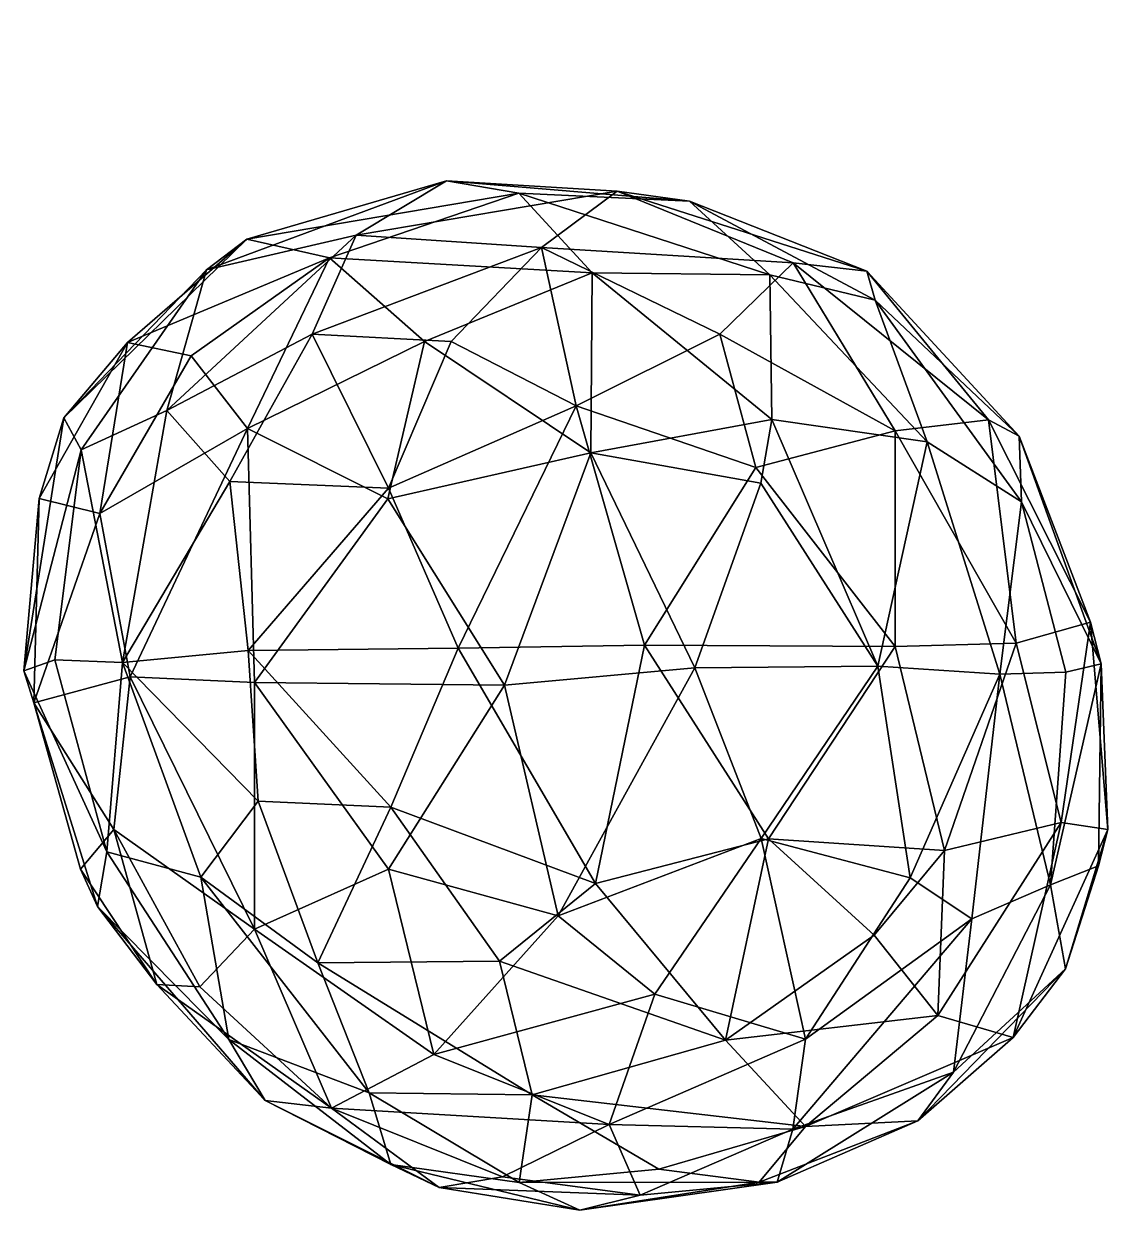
# Model space of a CAD drawing. Extents: x 373697 to 374058, y 6959904 to 6960301.
# Drawn here: x 373857.99 to 373882.79, y 6960087.86 to 6960114.61 of the extents above; entities that cross this region are included whole.
import ezdxf

# ---------------------------------------------------------------- set-up
doc = ezdxf.new("R2010")
doc.units = 0
doc.layers.add('Bht_Fk', color=7, linetype='CONTINUOUS')

msp = doc.modelspace()

# ---------------------------------------------------------------- linework, layer by layer
at = {"layer": 'Bht_Fk'}
for points in [[(373886.235, 6960114.399, 64.731), (373885.019, 6960118.866, 62.936), (373882.125, 6960118.083, 62.945)], [(373883.159, 6960115.359, 67.208), (373884.027, 6960113.979, 65.725), (373879.95, 6960118.271, 64.742)], [(373884.027, 6960113.979, 65.725), (373881.415, 6960116.789, 63.842), (373879.95, 6960118.271, 64.742)], [(373882.125, 6960118.083, 62.945), (373881.415, 6960116.789, 63.842), (373886.235, 6960114.399, 64.731)], [(373884.027, 6960113.979, 65.725), (373886.235, 6960114.399, 64.731), (373881.415, 6960116.789, 63.842)], [(373865.485, 6960109.846, 107.84), (373862.108, 6960109.059, 105.085), (373867.519, 6960111.065, 106.676)], [(373862.108, 6960109.059, 105.085), (373863.017, 6960109.75, 103.562), (373867.519, 6960111.065, 106.676)], [(373863.017, 6960109.75, 103.562), (373869.15, 6960110.786, 105.491), (373867.519, 6960111.065, 106.676)], [(373871.363, 6960110.834, 109.423), (373865.485, 6960109.846, 107.84), (373867.519, 6960111.065, 106.676)], [(373872.997, 6960110.609, 108.236), (373871.363, 6960110.834, 109.423), (373867.519, 6960111.065, 106.676)], [(373869.15, 6960110.786, 105.491), (373872.997, 6960110.609, 108.236), (373867.519, 6960111.065, 106.676)], [(373869.15, 6960110.786, 105.491), (373863.017, 6960109.75, 103.562), (373864.879, 6960109.329, 102.344)], [(373870.798, 6960108.995, 104.108), (373869.15, 6960110.786, 105.491), (373864.879, 6960109.329, 102.344)], [(373865.485, 6960109.846, 107.84), (373871.363, 6960110.834, 109.423), (373869.661, 6960109.564, 110.722)], [(373872.997, 6960110.609, 108.236), (373869.15, 6960110.786, 105.491), (373874.807, 6960108.945, 107.029)], [(373869.15, 6960110.786, 105.491), (373870.798, 6960108.995, 104.108), (373874.807, 6960108.945, 107.029)], [(373871.363, 6960110.834, 109.423), (373875.329, 6960109.217, 112.255), (373869.661, 6960109.564, 110.722)], [(373871.363, 6960110.834, 109.423), (373876.991, 6960109.034, 111.027), (373875.329, 6960109.217, 112.255)], [(373872.997, 6960110.609, 108.236), (373876.991, 6960109.034, 111.027), (373871.363, 6960110.834, 109.423)], [(373876.991, 6960109.034, 111.027), (373872.997, 6960110.609, 108.236), (373877.174, 6960108.378, 109.379)], [(373874.807, 6960108.945, 107.029), (373877.174, 6960108.378, 109.379), (373872.997, 6960110.609, 108.236)], [(373865.485, 6960109.846, 107.84), (373864.49, 6960107.608, 108.766), (373861.215, 6960105.889, 106.433)], [(373862.108, 6960109.059, 105.085), (373865.485, 6960109.846, 107.84), (373861.215, 6960105.889, 106.433)], [(373864.49, 6960107.608, 108.766), (373865.485, 6960109.846, 107.84), (373869.661, 6960109.564, 110.722)], [(373863.017, 6960109.75, 103.562), (373862.108, 6960109.059, 105.085), (373858.898, 6960105.723, 102.38)], [(373863.017, 6960109.75, 103.562), (373858.898, 6960105.723, 102.38), (373860.328, 6960107.425, 101.45)], [(373863.017, 6960109.75, 103.562), (373860.328, 6960107.425, 101.45), (373864.879, 6960109.329, 102.344)], [(373867.623, 6960107.445, 110.948), (373864.49, 6960107.608, 108.766), (373869.661, 6960109.564, 110.722)], [(373870.443, 6960105.993, 112.827), (373867.623, 6960107.445, 110.948), (373869.661, 6960109.564, 110.722)], [(373875.329, 6960109.217, 112.255), (373873.678, 6960107.611, 113.291), (373869.661, 6960109.564, 110.722)], [(373873.678, 6960107.611, 113.291), (373870.443, 6960105.993, 112.827), (373869.661, 6960109.564, 110.722)], [(373860.328, 6960107.425, 101.45), (373861.766, 6960107.121, 100.518), (373864.879, 6960109.329, 102.344)], [(373861.766, 6960107.121, 100.518), (373863.031, 6960105.483, 99.765), (373864.879, 6960109.329, 102.344)], [(373863.031, 6960105.483, 99.765), (373867.023, 6960107.442, 101.477), (373864.879, 6960109.329, 102.344)], [(373867.023, 6960107.442, 101.477), (373870.798, 6960108.995, 104.108), (373864.879, 6960109.329, 102.344)], [(373858.898, 6960105.723, 102.38), (373862.108, 6960109.059, 105.085), (373859.289, 6960105.006, 104.165)], [(373859.289, 6960105.006, 104.165), (373862.108, 6960109.059, 105.085), (373861.215, 6960105.889, 106.433)], [(373873.678, 6960107.611, 113.291), (373875.329, 6960109.217, 112.255), (373877.631, 6960105.432, 114.709)], [(373877.631, 6960105.432, 114.709), (373875.329, 6960109.217, 112.255), (373879.733, 6960105.682, 113.808)], [(373875.329, 6960109.217, 112.255), (373876.991, 6960109.034, 111.027), (373879.733, 6960105.682, 113.808)], [(373876.991, 6960109.034, 111.027), (373880.418, 6960105.308, 111.812), (373879.733, 6960105.682, 113.808)], [(373876.991, 6960109.034, 111.027), (373877.174, 6960108.378, 109.379), (373880.418, 6960105.308, 111.812)], [(373870.798, 6960108.995, 104.108), (373867.023, 6960107.442, 101.477), (373870.768, 6960104.935, 102.113)], [(373874.847, 6960105.687, 104.99), (373870.798, 6960108.995, 104.108), (373870.768, 6960104.935, 102.113)], [(373874.807, 6960108.945, 107.029), (373870.798, 6960108.995, 104.108), (373874.847, 6960105.687, 104.99)], [(373877.174, 6960108.378, 109.379), (373874.807, 6960108.945, 107.029), (373878.35, 6960105.182, 108.034)], [(373874.807, 6960108.945, 107.029), (373874.847, 6960105.687, 104.99), (373878.35, 6960105.182, 108.034)], [(373877.174, 6960108.378, 109.379), (373880.473, 6960103.828, 110.203), (373880.418, 6960105.308, 111.812)], [(373878.35, 6960105.182, 108.034), (373880.473, 6960103.828, 110.203), (373877.174, 6960108.378, 109.379)], [(373860.328, 6960107.425, 101.45), (373858.898, 6960105.723, 102.38), (373858.339, 6960103.908, 100.691)], [(373859.704, 6960103.567, 99.435), (373860.328, 6960107.425, 101.45), (373858.339, 6960103.908, 100.691)], [(373861.766, 6960107.121, 100.518), (373860.328, 6960107.425, 101.45), (373859.704, 6960103.567, 99.435)], [(373861.215, 6960105.889, 106.433), (373864.49, 6960107.608, 108.766), (373862.64, 6960104.29, 108.268)], [(373862.64, 6960104.29, 108.268), (373864.49, 6960107.608, 108.766), (373866.213, 6960104.138, 110.92)], [(373863.031, 6960105.483, 99.765), (373866.195, 6960103.902, 99.884), (373867.023, 6960107.442, 101.477)], [(373866.213, 6960104.138, 110.92), (373864.49, 6960107.608, 108.766), (373867.623, 6960107.445, 110.948)], [(373870.768, 6960104.935, 102.113), (373867.023, 6960107.442, 101.477), (373866.195, 6960103.902, 99.884)], [(373866.213, 6960104.138, 110.92), (373867.623, 6960107.445, 110.948), (373870.443, 6960105.993, 112.827)], [(373870.443, 6960105.993, 112.827), (373873.678, 6960107.611, 113.291), (373874.488, 6960104.605, 114.605)], [(373873.678, 6960107.611, 113.291), (373877.631, 6960105.432, 114.709), (373874.488, 6960104.605, 114.605)], [(373861.766, 6960107.121, 100.518), (373859.704, 6960103.567, 99.435), (373863.031, 6960105.483, 99.765)], [(373860.215, 6960100.211, 105.973), (373859.289, 6960105.006, 104.165), (373861.215, 6960105.889, 106.433)], [(373861.215, 6960105.889, 106.433), (373862.64, 6960104.29, 108.268), (373860.215, 6960100.211, 105.973)], [(373867.783, 6960100.533, 112.05), (373866.213, 6960104.138, 110.92), (373870.443, 6960105.993, 112.827)], [(373870.443, 6960105.993, 112.827), (373871.977, 6960100.6, 114.292), (373867.783, 6960100.533, 112.05)], [(373871.977, 6960100.6, 114.292), (373870.443, 6960105.993, 112.827), (373874.488, 6960104.605, 114.605)], [(373858.898, 6960105.723, 102.38), (373859.289, 6960105.006, 104.165), (373857.993, 6960100.024, 101.991)], [(373858.339, 6960103.908, 100.691), (373858.898, 6960105.723, 102.38), (373857.993, 6960100.024, 101.991)], [(373874.599, 6960104.252, 104.217), (373874.847, 6960105.687, 104.99), (373870.768, 6960104.935, 102.113)], [(373874.847, 6960105.687, 104.99), (373874.599, 6960104.252, 104.217), (373877.239, 6960100.126, 105.54)], [(373878.35, 6960105.182, 108.034), (373874.847, 6960105.687, 104.99), (373877.239, 6960100.126, 105.54)], [(373880.351, 6960100.643, 115.51), (373877.631, 6960105.432, 114.709), (373879.733, 6960105.682, 113.808)], [(373882.026, 6960101.115, 114.264), (373880.351, 6960100.643, 115.51), (373879.733, 6960105.682, 113.808)], [(373880.418, 6960105.308, 111.812), (373882.026, 6960101.115, 114.264), (373879.733, 6960105.682, 113.808)], [(373863.031, 6960105.483, 99.765), (373859.704, 6960103.567, 99.435), (373860.39, 6960099.889, 98.809)], [(373863.189, 6960099.762, 98.675), (373863.031, 6960105.483, 99.765), (373860.39, 6960099.889, 98.809)], [(373863.189, 6960099.762, 98.675), (373866.195, 6960103.902, 99.884), (373863.031, 6960105.483, 99.765)], [(373874.488, 6960104.605, 114.605), (373877.631, 6960105.432, 114.709), (373877.627, 6960100.572, 115.796)], [(373880.351, 6960100.643, 115.51), (373877.627, 6960100.572, 115.796), (373877.631, 6960105.432, 114.709)], [(373880.418, 6960105.308, 111.812), (373882.271, 6960100.18, 112.342), (373882.026, 6960101.115, 114.264)], [(373882.271, 6960100.18, 112.342), (373880.418, 6960105.308, 111.812), (373880.473, 6960103.828, 110.203)], [(373859.289, 6960105.006, 104.165), (373858.693, 6960100.273, 103.869), (373857.993, 6960100.024, 101.991)], [(373858.693, 6960100.273, 103.869), (373859.289, 6960105.006, 104.165), (373860.215, 6960100.211, 105.973)], [(373877.239, 6960100.126, 105.54), (373879.989, 6960099.943, 108.241), (373878.35, 6960105.182, 108.034)], [(373878.35, 6960105.182, 108.034), (373879.989, 6960099.943, 108.241), (373880.473, 6960103.828, 110.203)], [(373868.826, 6960099.695, 100.145), (373870.768, 6960104.935, 102.113), (373866.195, 6960103.902, 99.884)], [(373870.768, 6960104.935, 102.113), (373868.826, 6960099.695, 100.145), (373873.115, 6960100.086, 102.566)], [(373874.599, 6960104.252, 104.217), (373870.768, 6960104.935, 102.113), (373873.115, 6960100.086, 102.566)], [(373871.977, 6960100.6, 114.292), (373874.488, 6960104.605, 114.605), (373877.627, 6960100.572, 115.796)], [(373860.215, 6960100.211, 105.973), (373862.64, 6960104.29, 108.268), (373863.051, 6960100.48, 108.828)], [(373866.213, 6960104.138, 110.92), (373863.051, 6960100.48, 108.828), (373862.64, 6960104.29, 108.268)], [(373877.239, 6960100.126, 105.54), (373874.599, 6960104.252, 104.217), (373873.115, 6960100.086, 102.566)], [(373866.213, 6960104.138, 110.92), (373867.783, 6960100.533, 112.05), (373863.051, 6960100.48, 108.828)], [(373858.218, 6960099.299, 100.114), (373858.339, 6960103.908, 100.691), (373857.993, 6960100.024, 101.991)], [(373858.218, 6960099.299, 100.114), (373859.704, 6960103.567, 99.435), (373858.339, 6960103.908, 100.691)], [(373868.826, 6960099.695, 100.145), (373866.195, 6960103.902, 99.884), (373863.189, 6960099.762, 98.675)], [(373881.475, 6960099.995, 110.388), (373880.473, 6960103.828, 110.203), (373879.989, 6960099.943, 108.241)], [(373881.475, 6960099.995, 110.388), (373882.271, 6960100.18, 112.342), (373880.473, 6960103.828, 110.203)], [(373859.704, 6960103.567, 99.435), (373858.218, 6960099.299, 100.114), (373860.39, 6960099.889, 98.809)], [(373882.026, 6960101.115, 114.264), (373881.37, 6960096.601, 115.122), (373880.351, 6960100.643, 115.51)], [(373882.026, 6960101.115, 114.264), (373882.42, 6960096.447, 113.732), (373881.37, 6960096.601, 115.122)], [(373882.271, 6960100.18, 112.342), (373882.42, 6960096.447, 113.732), (373882.026, 6960101.115, 114.264)], [(373860.215, 6960100.211, 105.973), (373863.051, 6960100.48, 108.828), (373863.276, 6960097.08, 108.481)], [(373867.783, 6960100.533, 112.05), (373866.262, 6960096.948, 110.721), (373863.051, 6960100.48, 108.828)], [(373863.051, 6960100.48, 108.828), (373866.262, 6960096.948, 110.721), (373863.276, 6960097.08, 108.481)], [(373866.262, 6960096.948, 110.721), (373867.783, 6960100.533, 112.05), (373870.878, 6960095.224, 113.01)], [(373867.783, 6960100.533, 112.05), (373871.977, 6960100.6, 114.292), (373870.878, 6960095.224, 113.01)], [(373870.878, 6960095.224, 113.01), (373871.977, 6960100.6, 114.292), (373874.777, 6960096.234, 114.854)], [(373871.977, 6960100.6, 114.292), (373877.627, 6960100.572, 115.796), (373874.777, 6960096.234, 114.854)], [(373877.627, 6960100.572, 115.796), (373878.736, 6960095.972, 115.473), (373874.777, 6960096.234, 114.854)], [(373878.736, 6960095.972, 115.473), (373877.627, 6960100.572, 115.796), (373880.351, 6960100.643, 115.51)], [(373880.351, 6960100.643, 115.51), (373881.37, 6960096.601, 115.122), (373878.736, 6960095.972, 115.473)], [(373858.693, 6960100.273, 103.869), (373859.863, 6960095.945, 104.086), (373857.993, 6960100.024, 101.991)], [(373859.863, 6960095.945, 104.086), (373858.693, 6960100.273, 103.869), (373860.215, 6960100.211, 105.973)], [(373861.983, 6960095.368, 106.648), (373859.863, 6960095.945, 104.086), (373860.215, 6960100.211, 105.973)], [(373861.983, 6960095.368, 106.648), (373860.215, 6960100.211, 105.973), (373863.276, 6960097.08, 108.481)], [(373882.271, 6960100.18, 112.342), (373881.124, 6960095.201, 110.157), (373882.207, 6960095.629, 112.174)], [(373882.271, 6960100.18, 112.342), (373881.475, 6960099.995, 110.388), (373881.124, 6960095.201, 110.157)], [(373882.207, 6960095.629, 112.174), (373882.42, 6960096.447, 113.732), (373882.271, 6960100.18, 112.342)], [(373859.863, 6960095.945, 104.086), (373859.653, 6960094.71, 101.9), (373857.993, 6960100.024, 101.991)], [(373859.653, 6960094.71, 101.9), (373858.218, 6960099.299, 100.114), (373857.993, 6960100.024, 101.991)], [(373873.115, 6960100.086, 102.566), (373868.826, 6960099.695, 100.145), (373870.032, 6960094.495, 101.225)], [(373874.608, 6960096.244, 103.557), (373873.115, 6960100.086, 102.566), (373870.032, 6960094.495, 101.225)], [(373874.608, 6960096.244, 103.557), (373877.239, 6960100.126, 105.54), (373873.115, 6960100.086, 102.566)], [(373877.239, 6960100.126, 105.54), (373874.608, 6960096.244, 103.557), (373877.968, 6960095.352, 106.274)], [(373877.968, 6960095.352, 106.274), (373879.989, 6960099.943, 108.241), (373877.239, 6960100.126, 105.54)], [(373877.968, 6960095.352, 106.274), (373879.357, 6960094.428, 107.941), (373879.989, 6960099.943, 108.241)], [(373879.357, 6960094.428, 107.941), (373881.124, 6960095.201, 110.157), (373879.989, 6960099.943, 108.241)], [(373881.124, 6960095.201, 110.157), (373881.475, 6960099.995, 110.388), (373879.989, 6960099.943, 108.241)], [(373858.218, 6960099.299, 100.114), (373860.025, 6960096.446, 99.404), (373860.39, 6960099.889, 98.809)], [(373860.025, 6960096.446, 99.404), (373863.189, 6960094.201, 99.519), (373860.39, 6960099.889, 98.809)], [(373863.189, 6960094.201, 99.519), (373863.189, 6960099.762, 98.675), (373860.39, 6960099.889, 98.809)], [(373866.209, 6960095.554, 99.602), (373863.189, 6960099.762, 98.675), (373863.189, 6960094.201, 99.519)], [(373866.209, 6960095.554, 99.602), (373868.826, 6960099.695, 100.145), (373863.189, 6960099.762, 98.675)], [(373870.032, 6960094.495, 101.225), (373868.826, 6960099.695, 100.145), (373866.209, 6960095.554, 99.602)], [(373859.653, 6960094.71, 101.9), (373859.27, 6960095.552, 100.524), (373858.218, 6960099.299, 100.114)], [(373860.025, 6960096.446, 99.404), (373858.218, 6960099.299, 100.114), (373859.27, 6960095.552, 100.524)], [(373864.621, 6960093.437, 108.358), (373861.983, 6960095.368, 106.648), (373863.276, 6960097.08, 108.481)], [(373864.621, 6960093.437, 108.358), (373863.276, 6960097.08, 108.481), (373866.262, 6960096.948, 110.721)], [(373868.714, 6960093.474, 111.303), (373864.621, 6960093.437, 108.358), (373866.262, 6960096.948, 110.721)], [(373866.262, 6960096.948, 110.721), (373870.878, 6960095.224, 113.01), (373868.714, 6960093.474, 111.303)], [(373860.992, 6960092.947, 100.948), (373860.025, 6960096.446, 99.404), (373859.27, 6960095.552, 100.524)], [(373860.992, 6960092.947, 100.948), (373861.963, 6960092.9, 100.26), (373860.025, 6960096.446, 99.404)], [(373863.189, 6960094.201, 99.519), (373860.025, 6960096.446, 99.404), (373861.963, 6960092.9, 100.26)], [(373878.586, 6960092.253, 114.077), (373878.736, 6960095.972, 115.473), (373881.37, 6960096.601, 115.122)], [(373881.37, 6960096.601, 115.122), (373880.289, 6960091.755, 112.99), (373878.586, 6960092.253, 114.077)], [(373882.42, 6960096.447, 113.732), (373880.289, 6960091.755, 112.99), (373881.37, 6960096.601, 115.122)], [(373882.42, 6960096.447, 113.732), (373881.464, 6960093.304, 111.9), (373880.289, 6960091.755, 112.99)], [(373882.42, 6960096.447, 113.732), (373882.207, 6960095.629, 112.174), (373881.464, 6960093.304, 111.9)], [(373874.608, 6960096.244, 103.557), (373870.032, 6960094.495, 101.225), (373872.213, 6960092.736, 102.781)], [(373873.801, 6960091.696, 112.941), (373870.878, 6960095.224, 113.01), (373874.777, 6960096.234, 114.854)], [(373874.608, 6960096.244, 103.557), (373872.213, 6960092.736, 102.781), (373875.609, 6960091.715, 105.478)], [(373877.152, 6960094.06, 114.795), (373873.801, 6960091.696, 112.941), (373874.777, 6960096.234, 114.854)], [(373877.968, 6960095.352, 106.274), (373874.608, 6960096.244, 103.557), (373875.609, 6960091.715, 105.478)], [(373878.736, 6960095.972, 115.473), (373877.152, 6960094.06, 114.795), (373874.777, 6960096.234, 114.854)], [(373862.611, 6960091.708, 104.759), (373859.653, 6960094.71, 101.9), (373859.863, 6960095.945, 104.086)], [(373862.611, 6960091.708, 104.759), (373859.863, 6960095.945, 104.086), (373861.983, 6960095.368, 106.648)], [(373877.152, 6960094.06, 114.795), (373878.736, 6960095.972, 115.473), (373878.586, 6960092.253, 114.077)], [(373860.992, 6960092.947, 100.948), (373859.27, 6960095.552, 100.524), (373859.653, 6960094.71, 101.9)], [(373865.778, 6960090.508, 107.411), (373861.983, 6960095.368, 106.648), (373864.621, 6960093.437, 108.358)], [(373865.778, 6960090.508, 107.411), (373862.611, 6960091.708, 104.759), (373861.983, 6960095.368, 106.648)], [(373866.209, 6960095.554, 99.602), (373863.189, 6960094.201, 99.519), (373867.235, 6960091.371, 101.245)], [(373867.235, 6960091.371, 101.245), (373870.032, 6960094.495, 101.225), (373866.209, 6960095.554, 99.602)], [(373882.207, 6960095.629, 112.174), (373881.124, 6960095.201, 110.157), (373881.464, 6960093.304, 111.9)], [(373868.714, 6960093.474, 111.303), (373870.878, 6960095.224, 113.01), (373873.801, 6960091.696, 112.941)], [(373879.357, 6960094.428, 107.941), (373877.968, 6960095.352, 106.274), (373875.609, 6960091.715, 105.478)], [(373881.464, 6960093.304, 111.9), (373881.124, 6960095.201, 110.157), (373878.942, 6960090.973, 109.426)], [(373881.124, 6960095.201, 110.157), (373879.357, 6960094.428, 107.941), (373878.942, 6960090.973, 109.426)], [(373859.653, 6960094.71, 101.9), (373862.611, 6960091.708, 104.759), (373863.435, 6960090.336, 103.2)], [(373863.435, 6960090.336, 103.2), (373860.992, 6960092.947, 100.948), (373859.653, 6960094.71, 101.9)], [(373872.213, 6960092.736, 102.781), (373870.032, 6960094.495, 101.225), (373867.235, 6960091.371, 101.245)], [(373879.357, 6960094.428, 107.941), (373875.609, 6960091.715, 105.478), (373875.32, 6960089.693, 106.706)], [(373879.357, 6960094.428, 107.941), (373875.32, 6960089.693, 106.706), (373878.942, 6960090.973, 109.426)], [(373864.924, 6960090.163, 101.965), (373863.189, 6960094.201, 99.519), (373861.963, 6960092.9, 100.26)], [(373867.235, 6960091.371, 101.245), (373863.189, 6960094.201, 99.519), (373864.924, 6960090.163, 101.965)], [(373877.152, 6960094.06, 114.795), (373878.586, 6960092.253, 114.077), (373873.801, 6960091.696, 112.941)], [(373869.452, 6960090.467, 110.125), (373864.621, 6960093.437, 108.358), (373868.714, 6960093.474, 111.303)], [(373869.452, 6960090.467, 110.125), (373865.778, 6960090.508, 107.411), (373864.621, 6960093.437, 108.358)], [(373873.801, 6960091.696, 112.941), (373869.452, 6960090.467, 110.125), (373868.714, 6960093.474, 111.303)], [(373880.289, 6960091.755, 112.99), (373881.464, 6960093.304, 111.9), (373878.139, 6960089.878, 110.813)], [(373881.464, 6960093.304, 111.9), (373878.942, 6960090.973, 109.426), (373878.139, 6960089.878, 110.813)], [(373863.435, 6960090.336, 103.2), (373864.924, 6960090.163, 101.965), (373860.992, 6960092.947, 100.948)], [(373861.963, 6960092.9, 100.26), (373860.992, 6960092.947, 100.948), (373864.924, 6960090.163, 101.965)], [(373872.213, 6960092.736, 102.781), (373867.235, 6960091.371, 101.245), (373871.183, 6960089.794, 103.726)], [(373871.183, 6960089.794, 103.726), (373875.609, 6960091.715, 105.478), (373872.213, 6960092.736, 102.781)], [(373873.801, 6960091.696, 112.941), (373878.586, 6960092.253, 114.077), (373875.608, 6960089.752, 111.983)], [(373875.608, 6960089.752, 111.983), (373878.586, 6960092.253, 114.077), (373880.289, 6960091.755, 112.99)], [(373866.261, 6960088.894, 105.734), (373862.611, 6960091.708, 104.759), (373865.778, 6960090.508, 107.411)], [(373863.435, 6960090.336, 103.2), (373862.611, 6960091.708, 104.759), (373866.261, 6960088.894, 105.734)], [(373869.452, 6960090.467, 110.125), (373873.801, 6960091.696, 112.941), (373875.608, 6960089.752, 111.983)], [(373875.32, 6960089.693, 106.706), (373875.609, 6960091.715, 105.478), (373871.183, 6960089.794, 103.726)], [(373880.289, 6960091.755, 112.99), (373878.139, 6960089.878, 110.813), (373875.608, 6960089.752, 111.983)], [(373871.183, 6960089.794, 103.726), (373867.235, 6960091.371, 101.245), (373864.924, 6960090.163, 101.965)], [(373878.139, 6960089.878, 110.813), (373878.942, 6960090.973, 109.426), (373874.966, 6960088.496, 108.218)], [(373878.942, 6960090.973, 109.426), (373875.32, 6960089.693, 106.706), (373874.966, 6960088.496, 108.218)], [(373866.261, 6960088.894, 105.734), (373867.35, 6960088.372, 104.669), (373863.435, 6960090.336, 103.2)], [(373867.35, 6960088.372, 104.669), (373864.924, 6960090.163, 101.965), (373863.435, 6960090.336, 103.2)], [(373869.157, 6960088.484, 107.925), (373865.778, 6960090.508, 107.411), (373869.452, 6960090.467, 110.125)], [(373869.157, 6960088.484, 107.925), (373866.261, 6960088.894, 105.734), (373865.778, 6960090.508, 107.411)], [(373872.302, 6960088.788, 110.12), (373869.157, 6960088.484, 107.925), (373869.452, 6960090.467, 110.125)], [(373872.302, 6960088.788, 110.12), (373869.452, 6960090.467, 110.125), (373875.608, 6960089.752, 111.983)], [(373864.924, 6960090.163, 101.965), (373867.35, 6960088.372, 104.669), (373868.781, 6960088.616, 103.849)], [(373871.183, 6960089.794, 103.726), (373864.924, 6960090.163, 101.965), (373868.781, 6960088.616, 103.849)], [(373871.183, 6960089.794, 103.726), (373868.781, 6960088.616, 103.849), (373871.881, 6960088.203, 105.935)], [(373875.32, 6960089.693, 106.706), (373871.183, 6960089.794, 103.726), (373871.881, 6960088.203, 105.935)], [(373874.561, 6960088.494, 109.843), (373872.302, 6960088.788, 110.12), (373875.608, 6960089.752, 111.983)], [(373878.139, 6960089.878, 110.813), (373874.561, 6960088.494, 109.843), (373875.608, 6960089.752, 111.983)], [(373874.561, 6960088.494, 109.843), (373878.139, 6960089.878, 110.813), (373874.966, 6960088.496, 108.218)], [(373875.32, 6960089.693, 106.706), (373871.881, 6960088.203, 105.935), (373874.966, 6960088.496, 108.218)], [(373870.522, 6960087.861, 106.925), (373866.261, 6960088.894, 105.734), (373869.157, 6960088.484, 107.925)], [(373870.522, 6960087.861, 106.925), (373867.35, 6960088.372, 104.669), (373866.261, 6960088.894, 105.734)], [(373874.561, 6960088.494, 109.843), (373869.157, 6960088.484, 107.925), (373872.302, 6960088.788, 110.12)], [(373871.881, 6960088.203, 105.935), (373868.781, 6960088.616, 103.849), (373867.35, 6960088.372, 104.669)], [(373874.561, 6960088.494, 109.843), (373870.522, 6960087.861, 106.925), (373869.157, 6960088.484, 107.925)], [(373870.522, 6960087.861, 106.925), (373874.561, 6960088.494, 109.843), (373874.966, 6960088.496, 108.218)], [(373874.966, 6960088.496, 108.218), (373871.881, 6960088.203, 105.935), (373870.522, 6960087.861, 106.925)], [(373871.881, 6960088.203, 105.935), (373867.35, 6960088.372, 104.669), (373870.522, 6960087.861, 106.925)]]:
    msp.add_3dface(points, dxfattribs=at)

doc.saveas('drawing.dxf')
